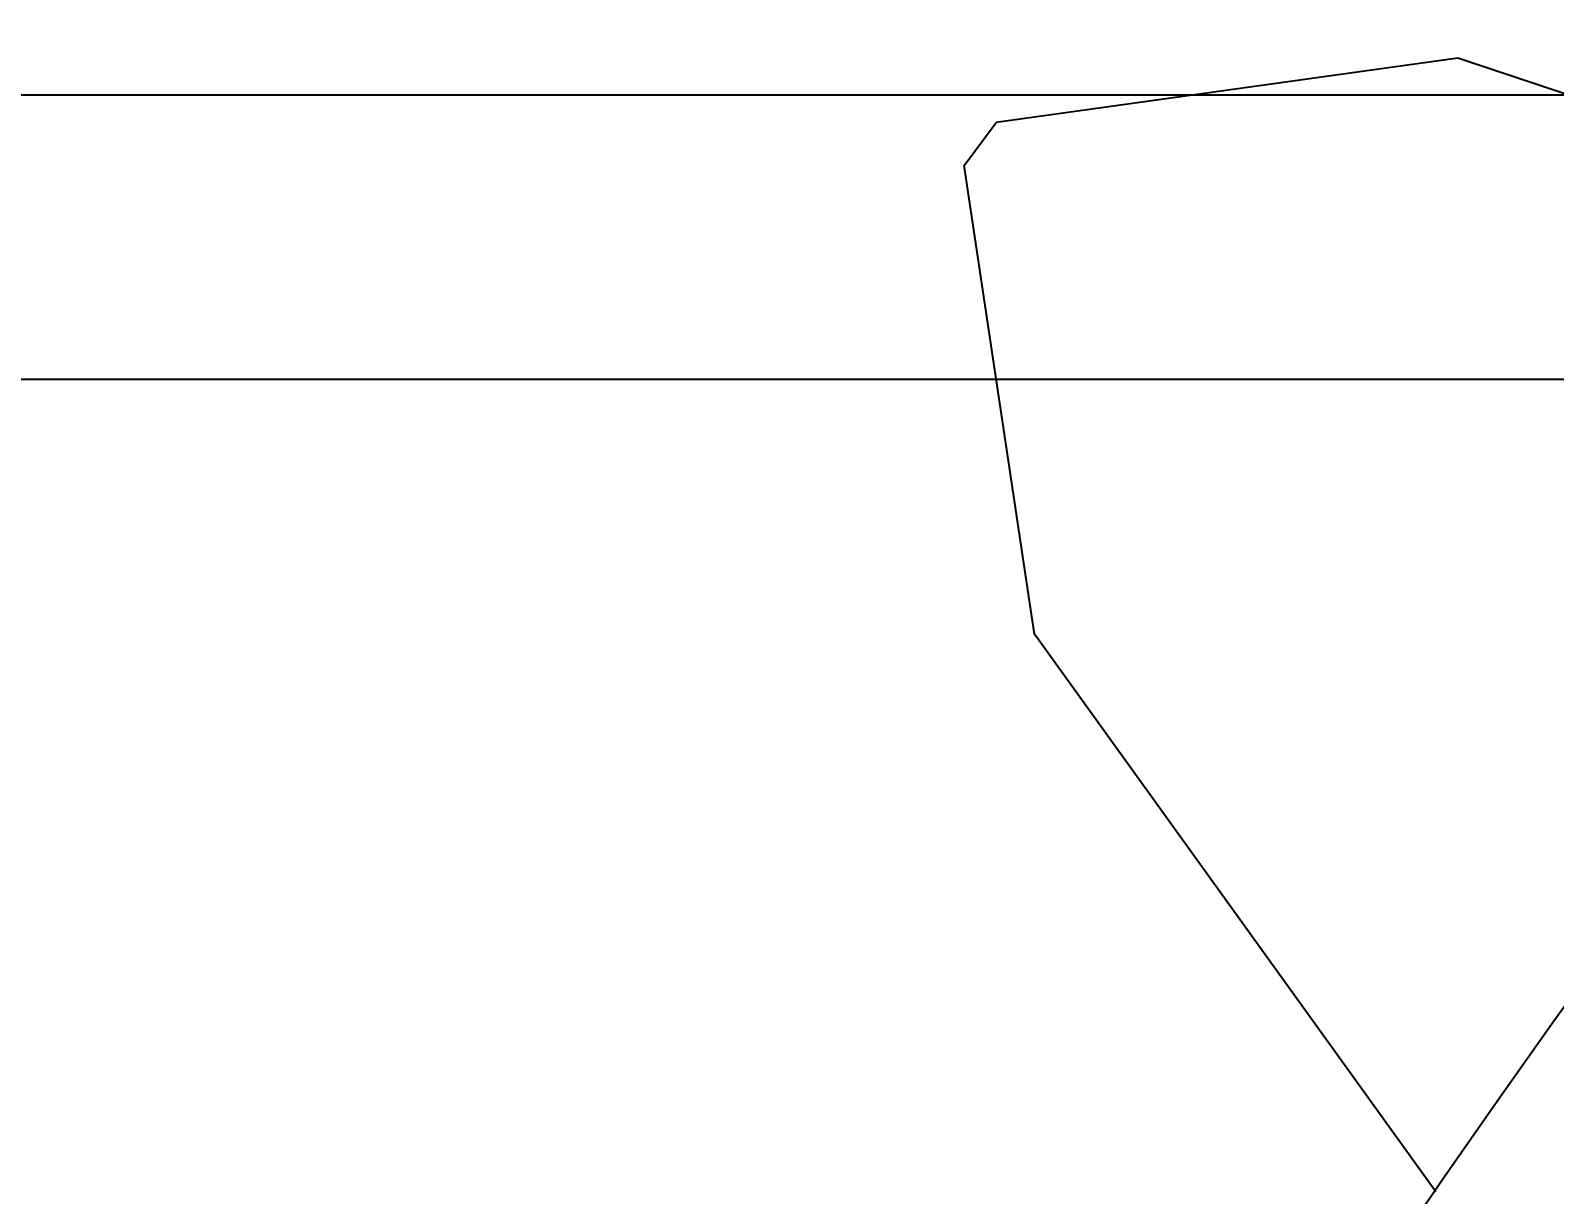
# Model space of a CAD drawing. Extents: x -381 to 213, y -63 to 250.
# Drawn here: x 18.04 to 24.2, y 184.71 to 189.41 of the extents above; entities that cross this region are included whole.
import ezdxf

# ---------------------------------------------------------------- set-up
doc = ezdxf.new("R2010")
doc.units = 0
doc.header["$MEASUREMENT"] = 0
for name, pattern in [('K5LT65535', [0]), ('K5LT_BASIC', [0]), ('K5LT_THIN', [0])]:
    doc.linetypes.add(name, pattern=pattern)
doc.layers.add('Системный слой', color=7, linetype='Continuous')
doc.styles.add('K5_DIMSTYLE', font='win_eskd.shx', dxfattribs={"width": 0.7, "oblique": 15, "bigfont": 'b_eskd.shx'})
doc.styles.add('K5_TEXTSTYLE', font='win_eskd.shx', dxfattribs={"width": 0.7, "oblique": 15, "bigfont": 'b_eskd.shx'})
doc.dimstyles.new('K5_DIMSTYLE14', dxfattribs={"dimtxt": 5, "dimasz": 1, "dimexe": 2, "dimexo": 0, "dimgap": 1, "dimtad": 1, "dimtxsty": 'K5_DIMSTYLE', "dimblk1": 'K5_OUTSIDE', "dimblk2": 'K5_OUTSIDE', "dimsah": 1, "dimcen": 5, "dimdle": 5, "dimclrd": 7, "dimclre": 7, "dimclrt": 7, "dimadec": 0, "dimazin": 0, "dimtfac": 0.666, "dimtdec": 4, "dimtmove": 0, "dimatfit": 3, "dimfxl": 0, "dimtvp": 1, "dimtolj": 1, "dimtzin": 0, "dimarcsym": 0})

# ---------------------------------------------------------------- blocks, each defined once
blk = doc.blocks.new('*D')
at = {"layer": 'Системный слой', "color": 7, "linetype": 'K5LT_THIN'}
for p, q in [((-149.0741, 155.3678), (-149.0741, 203.8911)), ((121.1107, 135.4469), (121.1107, 203.8911)), ((-149.0741, 201.8911), (-144.0741, 202.5493)), ((-144.0741, 202.5493), (-144.5741, 201.8911)), ((116.6107, 201.8911), (116.1107, 202.5493)), ((116.1107, 202.5493), (121.1107, 201.8911)), ((-144.0741, 201.2328), (-149.0741, 201.8911)), ((-149.0741, 201.8911), (121.1107, 201.8911)), ((-144.5741, 201.8911), (-144.0741, 201.2328)), ((121.1107, 201.8911), (116.1107, 201.2328)), ((116.1107, 201.2328), (116.6107, 201.8911)), ((-62.851, 194.6993), (-160.3974, 194.6993)), ((-159.0556, 189.6993), (-158.3974, 194.6993)), ((-158.3974, 194.6993), (-157.7391, 189.6993)), ((-158.3974, 194.6993), (-158.3974, 109.0957)), ((-158.3974, 190.1993), (-159.0556, 189.6993)), ((-157.7391, 189.6993), (-158.3974, 190.1993)), ((-158.3974, 109.0957), (-159.0556, 114.0957)), ((-159.0556, 114.0957), (-158.3974, 113.5957)), ((-158.3974, 113.5957), (-157.7391, 114.0957)), ((-157.7391, 114.0957), (-158.3974, 109.0957)), ((-51.1759, 109.0957), (-160.3974, 109.0957))]:
    blk.add_line(p, q, dxfattribs=at)
at = {"layer": 'Системный слой'}
for points in [[(-144.5741, 201.8911), (-144.0741, 202.5493), (-149.0741, 201.8911), (-144.5741, 201.8911)], [(121.1107, 201.8911), (116.6107, 201.8911), (116.1107, 202.5493), (121.1107, 201.8911)], [(-144.0741, 201.2328), (-144.5741, 201.8911), (-149.0741, 201.8911), (-144.0741, 201.2328)], [(116.6107, 201.8911), (121.1107, 201.8911), (116.1107, 201.2328), (116.6107, 201.8911)], [(-158.3974, 190.1993), (-158.3974, 194.6993), (-159.0556, 189.6993), (-158.3974, 190.1993)], [(-157.7391, 189.6993), (-158.3974, 194.6993), (-158.3974, 190.1993), (-157.7391, 189.6993)], [(-158.3974, 109.0957), (-158.3974, 113.5957), (-159.0556, 114.0957), (-158.3974, 109.0957)], [(-158.3974, 109.0957), (-157.7391, 114.0957), (-158.3974, 113.5957), (-158.3974, 109.0957)]]:
    blk.add_solid(points, dxfattribs=at)
at = {"layer": 'Системный слой', "color": 7, "style": 'K5_TEXTSTYLE', "oblique": 20, "width": 0.7}
blk.add_text('270,18', height=5, dxfattribs=at).set_placement((-22.6366, 204.4257))
blk.add_text('85,6', height=5, rotation=90, dxfattribs=at).set_placement((-160.9319, 145.9811))
blk = doc.blocks.new('K5_OUTSIDE')
at = {"color": 7, "linetype": 'K5LT_THIN'}
for p, q in [((0, 0), (-5, 0.6583)), ((-5, 0.6583), (-4.5, 0)), ((0, 0), (-7, 0)), ((-4.5, 0), (-5, -0.6583)), ((-5, -0.6583), (0, 0))]:
    blk.add_line(p, q, dxfattribs=at)
for points in [[(0, 0), (-4.5, 0), (-5, 0.6583), (0, 0)], [(-4.5, 0), (0, 0), (-5, -0.6583), (-4.5, 0)]]:
    blk.add_solid(points)
blk = doc.blocks.new('*U')
at = {"layer": 'Системный слой', "color": 5, "linetype": 'K5LT_BASIC'}
blk.add_line((40.6433, 45.649), (40.7726, 45.8232), dxfattribs=at)
blk.add_line((40.6433, 45.649), (40.7726, 45.8232), dxfattribs=at)
for points in [[(45.2907, 45.1984), (42.6367, 46.0824), (40.7726, 45.8232)], [(45.2907, 45.1984), (42.6367, 46.0824), (40.7726, 45.8232)], [(42.5486, 41.505), (40.9275, 43.7563), (40.6433, 45.649)], [(42.5486, 41.505), (40.9275, 43.7563), (40.6433, 45.649)]]:
    blk.add_lwpolyline(points, dxfattribs=at)
blk = doc.blocks.new('*F')
at = {"layer": 'Системный слой', "color": 5, "linetype": 'K5LT65535'}
for points in [[(64.5961, 15.6923), (64.5961, 19.3288), (62.0123, 19.3288), (59.4284, 45.9326), (-51.1017, 45.9326), (-51.1017, 49.7605), (-44.0201, 51.4831), (56.079, 51.4831), (58.3758, 49.1863), (59.4284, 45.9326)], [(57.0839, 15.6923), (54.3565, 42.4875), (52.0598, 44.7843), (7.5606, 44.7843), (6.4123, 41.2435), (6.4123, -18.7321)]]:
    blk.add_lwpolyline(points, dxfattribs=at)
at = {"layer": 'Системный слой', "color": 5, "linetype": 'K5LT_BASIC'}
blk.add_circle((94.0125, 5.9815), 62.5341, dxfattribs=at)
blk.add_circle((94.0125, 5.9815), 62.5341, dxfattribs=at)
at = {"layer": 'Системный слой'}
blk.add_blockref('*U', (0, 0), dxfattribs=at)
blk.add_blockref('*U', (0, 0), dxfattribs=at)
blk.add_blockref('*U', (0, 0), dxfattribs=at)
blk.add_blockref('*U', (0, 0), dxfattribs=at)
blk.add_blockref('*U', (0, 0), dxfattribs=at)
blk.add_blockref('*U', (0, 0), dxfattribs=at)
blk.add_blockref('*U', (0, 0), dxfattribs=at)
blk.add_blockref('*U', (0, 0), dxfattribs=at)
blk.add_blockref('*U', (0, 0), dxfattribs=at)
blk.add_blockref('*U', (0, 0), dxfattribs=at)
blk.add_blockref('*U', (0, 0), dxfattribs=at)
blk.add_blockref('*U', (0, 0), dxfattribs=at)
blk.add_blockref('*U', (0, 0), dxfattribs=at)
blk.add_blockref('*U', (0, 0), dxfattribs=at)
blk.add_blockref('*U', (0, 0), dxfattribs=at)
blk.add_blockref('*U', (0, 0), dxfattribs=at)
blk.add_blockref('*U', (0, 0), dxfattribs=at)
blk.add_blockref('*U', (0, 0), dxfattribs=at)
blk.add_blockref('*U', (0, 0), dxfattribs=at)
blk.add_blockref('*U', (0, 0), dxfattribs=at)
blk.add_blockref('*U', (0, 0), dxfattribs=at)
blk.add_blockref('*U', (0, 0), dxfattribs=at)
blk.add_blockref('*U', (0, 0), dxfattribs=at)
blk.add_blockref('*U', (0, 0), dxfattribs=at)
blk.add_blockref('*U', (0, 0), dxfattribs=at)
blk.add_blockref('*U', (0, 0), dxfattribs=at)
blk.add_blockref('*U', (0, 0), dxfattribs=at)
blk.add_blockref('*U', (0, 0), dxfattribs=at)
blk.add_blockref('*U', (0, 0), dxfattribs=at)
blk.add_blockref('*U', (0, 0), dxfattribs=at)
blk.add_blockref('*U', (0, 0), dxfattribs=at)
blk.add_blockref('*U', (0, 0), dxfattribs=at)
blk.add_blockref('*U', (0, 0), dxfattribs=at)
blk.add_blockref('*U', (0, 0), dxfattribs=at)
blk.add_blockref('*U', (0, 0), dxfattribs=at)
blk.add_blockref('*U', (0, 0), dxfattribs=at)
blk.add_blockref('*U', (0, 0), dxfattribs=at)
blk.add_blockref('*U', (0, 0), dxfattribs=at)
blk.add_blockref('*U', (0, 0), dxfattribs=at)
blk.add_blockref('*U', (0, 0), dxfattribs=at)
blk.add_blockref('*U', (0, 0), dxfattribs=at)
blk.add_blockref('*U', (0, 0), dxfattribs=at)
blk.add_blockref('*U', (0, 0), dxfattribs=at)
blk.add_blockref('*U', (0, 0), dxfattribs=at)
blk.add_blockref('*U', (0, 0), dxfattribs=at)
blk.add_blockref('*U', (0, 0), dxfattribs=at)
blk.add_blockref('*U', (0, 0), dxfattribs=at)
blk.add_blockref('*U', (0, 0), dxfattribs=at)
blk.add_blockref('*U', (0, 0), dxfattribs=at)
blk.add_blockref('*U', (0, 0), dxfattribs=at)
blk.add_blockref('*U', (0, 0), dxfattribs=at)
blk.add_blockref('*U', (0, 0), dxfattribs=at)
blk.add_blockref('*U', (0, 0), dxfattribs=at)
blk.add_blockref('*U', (0, 0), dxfattribs=at)
blk.add_blockref('*U', (0, 0), dxfattribs=at)
blk.add_blockref('*U', (0, 0), dxfattribs=at)
blk.add_blockref('*U', (0, 0), dxfattribs=at)
blk.add_blockref('*U', (0, 0), dxfattribs=at)
blk.add_blockref('*U', (0, 0), dxfattribs=at)
blk.add_blockref('*U', (0, 0), dxfattribs=at)
blk.add_blockref('*U', (0, 0), dxfattribs=at)
blk.add_blockref('*U', (0, 0), dxfattribs=at)
blk.add_blockref('*U', (0, 0), dxfattribs=at)
blk.add_blockref('*U', (0, 0), dxfattribs=at)
blk.add_blockref('*U', (0, 0), dxfattribs=at)
blk.add_blockref('*U', (0, 0), dxfattribs=at)
blk.add_blockref('*U', (0, 0), dxfattribs=at)
blk.add_blockref('*U', (0, 0), dxfattribs=at)
blk.add_blockref('*U', (0, 0), dxfattribs=at)
blk.add_blockref('*U', (0, 0), dxfattribs=at)
blk.add_blockref('*U', (0, 0), dxfattribs=at)
blk.add_blockref('*U', (0, 0), dxfattribs=at)
blk.add_blockref('*U', (0, 0), dxfattribs=at)
blk.add_blockref('*U', (0, 0), dxfattribs=at)
blk.add_blockref('*U', (0, 0), dxfattribs=at)
blk.add_blockref('*U', (0, 0), dxfattribs=at)
blk.add_blockref('*U', (0, 0), dxfattribs=at)
blk.add_blockref('*U', (0, 0), dxfattribs=at)
blk.add_blockref('*U', (0, 0), dxfattribs=at)
blk.add_blockref('*U', (0, 0), dxfattribs=at)
blk.add_blockref('*U', (0, 0), dxfattribs=at)
blk.add_blockref('*U', (0, 0), dxfattribs=at)
blk.add_blockref('*U', (0, 0), dxfattribs=at)
blk.add_blockref('*U', (0, 0), dxfattribs=at)
blk.add_blockref('*U', (0, 0), dxfattribs=at)
blk.add_blockref('*U', (0, 0), dxfattribs=at)
blk.add_blockref('*U', (0, 0), dxfattribs=at)
blk.add_blockref('*U', (0, 0), dxfattribs=at)
blk.add_blockref('*U', (0, 0), dxfattribs=at)
blk.add_blockref('*U', (0, 0), dxfattribs=at)
blk.add_blockref('*U', (0, 0), dxfattribs=at)
blk.add_blockref('*U', (0, 0), dxfattribs=at)
blk.add_blockref('*U', (0, 0), dxfattribs=at)
blk.add_blockref('*U', (0, 0), dxfattribs=at)
blk.add_blockref('*U', (0, 0), dxfattribs=at)
blk.add_blockref('*U', (0, 0), dxfattribs=at)
blk.add_blockref('*U', (0, 0), dxfattribs=at)
blk.add_blockref('*U', (0, 0), dxfattribs=at)
blk.add_blockref('*U', (0, 0), dxfattribs=at)
blk.add_blockref('*U', (0, 0), dxfattribs=at)
blk.add_blockref('*U', (0, 0), dxfattribs=at)
blk.add_blockref('*U', (0, 0), dxfattribs=at)
blk.add_blockref('*U', (0, 0), dxfattribs=at)
blk.add_blockref('*U', (0, 0), dxfattribs=at)
blk.add_blockref('*U', (0, 0), dxfattribs=at)
blk.add_blockref('*U', (0, 0), dxfattribs=at)
blk.add_blockref('*U', (0, 0), dxfattribs=at)
blk.add_blockref('*U', (0, 0), dxfattribs=at)
blk.add_blockref('*U', (0, 0), dxfattribs=at)
blk.add_blockref('*U', (0, 0), dxfattribs=at)
blk.add_blockref('*U', (0, 0), dxfattribs=at)
blk.add_blockref('*U', (0, 0), dxfattribs=at)
blk.add_blockref('*U', (0, 0), dxfattribs=at)
blk.add_blockref('*U', (0, 0), dxfattribs=at)
blk.add_blockref('*U', (0, 0), dxfattribs=at)
blk.add_blockref('*U', (0, 0), dxfattribs=at)
blk.add_blockref('*U', (0, 0), dxfattribs=at)
blk.add_blockref('*U', (0, 0), dxfattribs=at)
blk.add_blockref('*U', (0, 0), dxfattribs=at)
blk.add_blockref('*U', (0, 0), dxfattribs=at)
blk.add_blockref('*U', (0, 0), dxfattribs=at)
blk.add_blockref('*U', (0, 0), dxfattribs=at)
blk.add_blockref('*U', (0, 0), dxfattribs=at)
blk.add_blockref('*U', (0, 0), dxfattribs=at)
blk.add_blockref('*U', (0, 0), dxfattribs=at)
blk.add_blockref('*U', (0, 0), dxfattribs=at)
blk.add_blockref('*U', (0, 0), dxfattribs=at)
blk.add_blockref('*U', (0, 0), dxfattribs=at)
blk.add_blockref('*U', (0, 0), dxfattribs=at)
blk.add_blockref('*U', (0, 0), dxfattribs=at)
blk.add_blockref('*U', (0, 0), dxfattribs=at)
blk.add_blockref('*U', (0, 0), dxfattribs=at)
blk.add_blockref('*U', (0, 0), dxfattribs=at)
blk.add_blockref('*U', (0, 0), dxfattribs=at)
blk.add_blockref('*U', (0, 0), dxfattribs=at)
blk.add_blockref('*U', (0, 0), dxfattribs=at)
blk.add_blockref('*U', (0, 0), dxfattribs=at)
blk.add_blockref('*U', (0, 0), dxfattribs=at)
blk.add_blockref('*U', (0, 0), dxfattribs=at)
blk.add_blockref('*U', (0, 0), dxfattribs=at)
blk.add_blockref('*U', (0, 0), dxfattribs=at)
blk.add_blockref('*U', (0, 0), dxfattribs=at)
blk.add_blockref('*U', (0, 0), dxfattribs=at)
blk.add_blockref('*U', (0, 0), dxfattribs=at)
blk.add_blockref('*U', (0, 0), dxfattribs=at)
blk.add_blockref('*U', (0, 0), dxfattribs=at)
blk.add_blockref('*U', (0, 0), dxfattribs=at)
blk.add_blockref('*U', (0, 0), dxfattribs=at)
blk.add_blockref('*U', (0, 0), dxfattribs=at)
blk.add_blockref('*U', (0, 0), dxfattribs=at)
blk.add_blockref('*U', (0, 0), dxfattribs=at)
blk.add_blockref('*U', (0, 0), dxfattribs=at)
blk.add_blockref('*U', (0, 0), dxfattribs=at)
blk.add_blockref('*U', (0, 0), dxfattribs=at)
blk.add_blockref('*U', (0, 0), dxfattribs=at)
blk.add_blockref('*U', (0, 0), dxfattribs=at)
blk.add_blockref('*U', (0, 0), dxfattribs=at)
blk.add_blockref('*U', (0, 0), dxfattribs=at)
blk.add_blockref('*U', (0, 0), dxfattribs=at)
blk.add_blockref('*U', (0, 0), dxfattribs=at)
blk.add_blockref('*U', (0, 0), dxfattribs=at)
blk.add_blockref('*U', (0, 0), dxfattribs=at)
blk.add_blockref('*U', (0, 0), dxfattribs=at)
blk.add_blockref('*U', (0, 0), dxfattribs=at)
blk.add_blockref('*U', (0, 0), dxfattribs=at)
blk.add_blockref('*U', (0, 0), dxfattribs=at)
blk.add_blockref('*U', (0, 0), dxfattribs=at)
blk.add_blockref('*U', (0, 0), dxfattribs=at)
blk.add_blockref('*U', (0, 0), dxfattribs=at)
blk.add_blockref('*U', (0, 0), dxfattribs=at)
blk.add_blockref('*U', (0, 0), dxfattribs=at)
blk.add_blockref('*U', (0, 0), dxfattribs=at)
blk.add_blockref('*U', (0, 0), dxfattribs=at)
blk.add_blockref('*U', (0, 0), dxfattribs=at)
blk.add_blockref('*U', (0, 0), dxfattribs=at)
blk.add_blockref('*U', (0, 0), dxfattribs=at)
blk.add_blockref('*U', (0, 0), dxfattribs=at)
blk.add_blockref('*U', (0, 0), dxfattribs=at)
blk.add_blockref('*U', (0, 0), dxfattribs=at)
blk.add_blockref('*U', (0, 0), dxfattribs=at)
blk.add_blockref('*U', (0, 0), dxfattribs=at)
blk.add_blockref('*U', (0, 0), dxfattribs=at)
blk.add_blockref('*U', (0, 0), dxfattribs=at)
blk.add_blockref('*U', (0, 0), dxfattribs=at)
blk.add_blockref('*U', (0, 0), dxfattribs=at)
blk.add_blockref('*U', (0, 0), dxfattribs=at)
blk.add_blockref('*U', (0, 0), dxfattribs=at)
blk.add_blockref('*U', (0, 0), dxfattribs=at)
blk.add_blockref('*U', (0, 0), dxfattribs=at)
blk.add_blockref('*U', (0, 0), dxfattribs=at)
blk.add_blockref('*U', (0, 0), dxfattribs=at)
blk.add_blockref('*U', (0, 0), dxfattribs=at)
blk.add_blockref('*U', (0, 0), dxfattribs=at)
blk.add_blockref('*U', (0, 0), dxfattribs=at)
blk.add_blockref('*U', (0, 0), dxfattribs=at)
blk.add_blockref('*U', (0, 0), dxfattribs=at)
blk.add_blockref('*U', (0, 0), dxfattribs=at)
blk.add_blockref('*U', (0, 0), dxfattribs=at)
blk.add_blockref('*U', (0, 0), dxfattribs=at)
blk.add_blockref('*U', (0, 0), dxfattribs=at)
blk.add_blockref('*U', (0, 0), dxfattribs=at)
blk.add_blockref('*U', (0, 0), dxfattribs=at)
blk.add_blockref('*U', (0, 0), dxfattribs=at)
blk.add_blockref('*U', (0, 0), dxfattribs=at)
blk.add_blockref('*U', (0, 0), dxfattribs=at)
blk.add_blockref('*U', (0, 0), dxfattribs=at)
blk.add_blockref('*U', (0, 0), dxfattribs=at)

msp = doc.modelspace()

# ---------------------------------------------------------------- block references
at = {"layer": 'Системный слой'}
msp.add_blockref('*F', (-18.8309, 143.2163), dxfattribs=at)

# ---------------------------------------------------------------- dimensions: what is measured, and where the dimension line sits
dim = msp.add_linear_dim(base=(-149.0741, 201.8911), p1=(-149.0741, 155.3678), p2=(121.1107, 135.4469), dimstyle='K5_DIMSTYLE14', override={"dimpost": ' '}, dxfattribs=at)
dim.commit()
dim.dimension.update_dxf_attribs({"geometry": '*D', "text_midpoint": (-22.6366, 204.4257), "dimtype": 160})
dim = msp.add_linear_dim(base=(-158.3974, 194.6993), p1=(-62.851, 194.6993), p2=(-51.1759, 109.0957), angle=90, dimstyle='K5_DIMSTYLE14', override={"dimpost": ' '}, dxfattribs=at)
dim.commit()
dim.dimension.update_dxf_attribs({"geometry": '*D', "text_midpoint": (-160.9319, 145.9811), "dimtype": 160})

doc.saveas('drawing.dxf')
